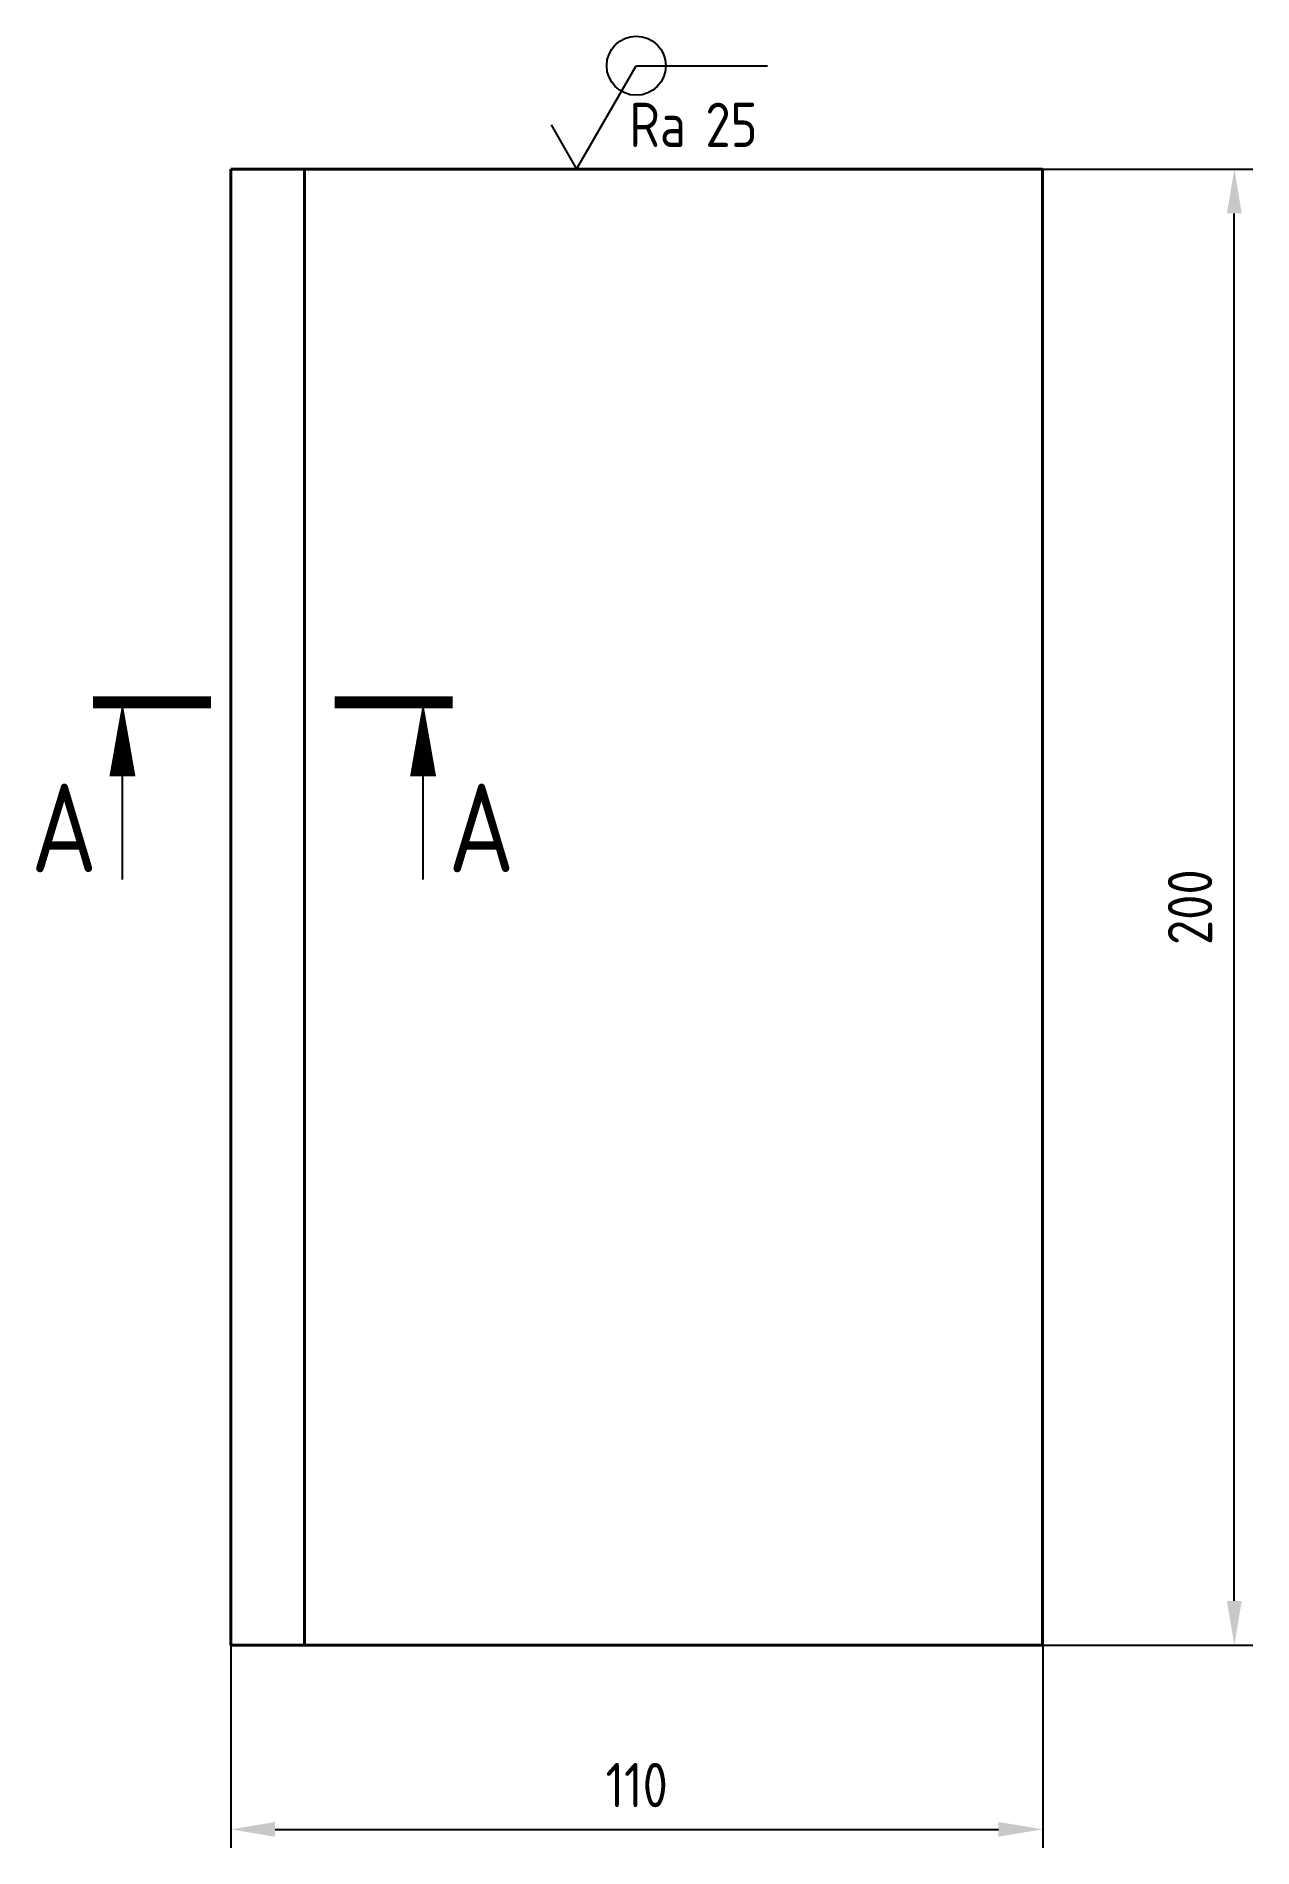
# Model space of a CAD drawing. Header units: millimetres. Extents: x 133 to 1095, y -430 to -110.
# Drawn here: x 930.6 to 1095.4, y -429.7 to -184.3 of the extents above.
import ezdxf
from ezdxf.enums import TextEntityAlignment as Align

# ---------------------------------------------------------------- set-up
doc = ezdxf.new("R2010")
doc.units = ezdxf.units.MM
for name, color, linetype in [('Cont', 6, 'Continuous'), ('DIM', 7, 'Continuous'), ('Text', 3, 'Continuous'), ('Textb', 6, 'Continuous')]:
    doc.layers.add(name, color=color, linetype=linetype)
doc.styles.add('Style1', font='romans.shx', dxfattribs={"width": 0.8})
doc.dimstyles.new('Lin_2', dxfattribs={"dimscale": 2, "dimtxt": 3, "dimasz": 3, "dimexe": 1.25, "dimexo": 0, "dimgap": 1.5, "dimtad": 1, "dimtxsty": 'Style1', "dimcen": 2.5, "dimclrt": 3, "dimadec": 0, "dimazin": 0, "dimtfac": 1, "dimtmove": 0, "dimatfit": 3, "dimldrblk": 'DOT', "dimfxl": 1, "dimarcsym": 0})

# ---------------------------------------------------------------- blocks, each defined once
blk = doc.blocks.new('*D25')
at = {"layer": 'DIM', "color": 0, "lineweight": -2, "transparency": 16777216}
for p, q in [((956.96, -396.29), (956.96, -429.71)), ((1066.96, -402.26), (1066.96, -429.71)), ((962.96, -427.21), (1060.96, -427.21))]:
    blk.add_line(p, q, dxfattribs=at)
at = {"layer": 'DIM', "color": 0, "transparency": 16777216}
for points in [[(962.96, -426.21), (962.96, -428.21), (956.96, -427.21)], [(1060.96, -426.21), (1060.96, -428.21), (1066.96, -427.21)]]:
    blk.add_solid(points, dxfattribs=at)
at = {"layer": 'DIM', "color": 3, "transparency": 16777216, "insert": (1011.96, -421.21), "char_height": 6, "attachment_point": 5, "style": 'Style1'}
blk.add_mtext('\\A1;110', dxfattribs=at)
blk = doc.blocks.new('_Dot')
at = {"color": 0, "linetype": 'ByBlock', "lineweight": -2}
blk.add_line((-0.5, 0), (-1, 0), dxfattribs=at)
at = {"color": 0, "linetype": 'ByBlock', "const_width": 0.5}
blk.add_lwpolyline([(-0.25, 0, 1), (0.25, 0, 1)], format="xyb", close=True, dxfattribs=at)
blk = doc.blocks.new('*D26')
at = {"layer": 'DIM', "color": 0, "lineweight": -2, "transparency": 16777216}
for p, q in [((1066.96, -202.26), (1095.43, -202.26)), ((1092.93, -396.26), (1092.93, -208.26)), ((1066.96, -402.26), (1095.43, -402.26))]:
    blk.add_line(p, q, dxfattribs=at)
at = {"layer": 'DIM', "color": 0, "transparency": 16777216}
for points in [[(1091.93, -208.26), (1093.93, -208.26), (1092.93, -202.26)], [(1091.93, -396.26), (1093.93, -396.26), (1092.93, -402.26)]]:
    blk.add_solid(points, dxfattribs=at)
at = {"layer": 'DIM', "color": 3, "transparency": 16777216, "insert": (1086.93, -302.26), "char_height": 6, "attachment_point": 5, "rotation": 90, "style": 'Style1'}
blk.add_mtext('\\A1;200', dxfattribs=at)
blk = doc.blocks.new('A$C6CF913E7')
at = {"layer": 'Text'}
blk.add_circle((0, 0), 2, dxfattribs=at)
blk = doc.blocks.new('sherISO_07')
at = {"layer": 'Text'}
blk.add_line((4.04, 7), (12.93, 7), dxfattribs=at)
blk.add_lwpolyline([(-1.73, 3), (0, 0), (4.04, 7)], dxfattribs=at)
blk.add_blockref('A$C6CF913E7', (4.04, 7))
at = {"layer": 'Text', "style": 'Style1', "width": 0.8}
blk.add_text('Ra', height=3, dxfattribs=at).set_placement((3.58, 1.5))
blk.add_attdef('25', (8.73, 1.5), '', height=3, dxfattribs=at)
blk = doc.blocks.new('razrez05')
at = {"layer": 'Text', "const_width": 0.8}
blk.add_lwpolyline([(-2, 0), (6, 0)], dxfattribs=at)
at = {"layer": 'Text'}
blk.add_lwpolyline([(0, 0, 0, 1.76, 0), (0, -5, 1.76, 1.76, 0)], format="xyseb", dxfattribs=at)
blk.add_lwpolyline([(0, -12), (0, -5)], dxfattribs=at)
at = {"layer": 'Textb', "style": 'Style1', "width": 0.8}
blk.add_attdef('А', text='', height=6, dxfattribs=at).set_placement((-1.7, -11.5, 39), align=Align.RIGHT)
blk = doc.blocks.new('razrez06')
at = {"layer": 'Text', "const_width": 0.8}
blk.add_lwpolyline([(2, 0), (-6, 0)], dxfattribs=at)
at = {"layer": 'Text'}
blk.add_lwpolyline([(0, 0, 0, 1.76, 0), (0, -5, 1.76, 1.76, 0)], format="xyseb", dxfattribs=at)
blk.add_lwpolyline([(0, -12), (0, -5)], dxfattribs=at)
at = {"layer": 'Textb', "style": 'Style1', "width": 0.8}
blk.add_attdef('А', (1.7, -11.5), '', height=6, dxfattribs=at)

msp = doc.modelspace()

# ---------------------------------------------------------------- linework, layer by layer
at = {"layer": 'Cont', "lineweight": 40}
for p, q in [((956.9587, -202.2553), (956.9587, -402.2553)), ((956.9587, -202.2553), (1066.9587, -202.2553)), ((966.9587, -202.2553), (966.9587, -402.2553)), ((1066.9587, -202.2553), (1066.9587, -402.2553)), ((956.9587, -402.2553), (1066.9587, -402.2553))]:
    msp.add_line(p, q, dxfattribs=at)

# ---------------------------------------------------------------- block references
at = {"layer": 'DIM', "xscale": 2, "yscale": 2, "zscale": 2}
for name, p, values in [('sherISO_07', (1003.8035, -202.2553), {'25': '25'}), ('razrez05', (942.269, -274.5158), {'А': 'А'}), ('razrez06', (983.0041, -274.5158), {'А': 'А'})]:
    msp.add_blockref(name, p, dxfattribs=at).add_auto_attribs(values)

# ---------------------------------------------------------------- dimensions: what is measured, and where the dimension line sits
at = {"layer": 'DIM'}
dim = msp.add_linear_dim(base=(1092.9285, -202.2553), p1=(1066.9587, -402.2553), p2=(1066.9587, -202.2553), angle=90, dimstyle='Lin_2', override={"dimtfac": 0.666667, "dimtdec": 0, "dimtolj": 1, "dimtzin": 0}, dxfattribs=at)
dim.commit()
dim.dimension.update_dxf_attribs({"geometry": '*D26', "text_midpoint": (1086.9285, -302.2553)})
dim = msp.add_linear_dim(base=(1066.9587, -427.2065), p1=(956.9587, -396.2911), p2=(1066.9587, -402.2553), dimstyle='Lin_2', override={"dimtfac": 0.666667, "dimtdec": 0, "dimtolj": 1, "dimtzin": 0}, dxfattribs=at)
dim.commit()
dim.dimension.update_dxf_attribs({"geometry": '*D25', "text_midpoint": (1011.9587, -421.2065)})

doc.saveas('drawing.dxf')
